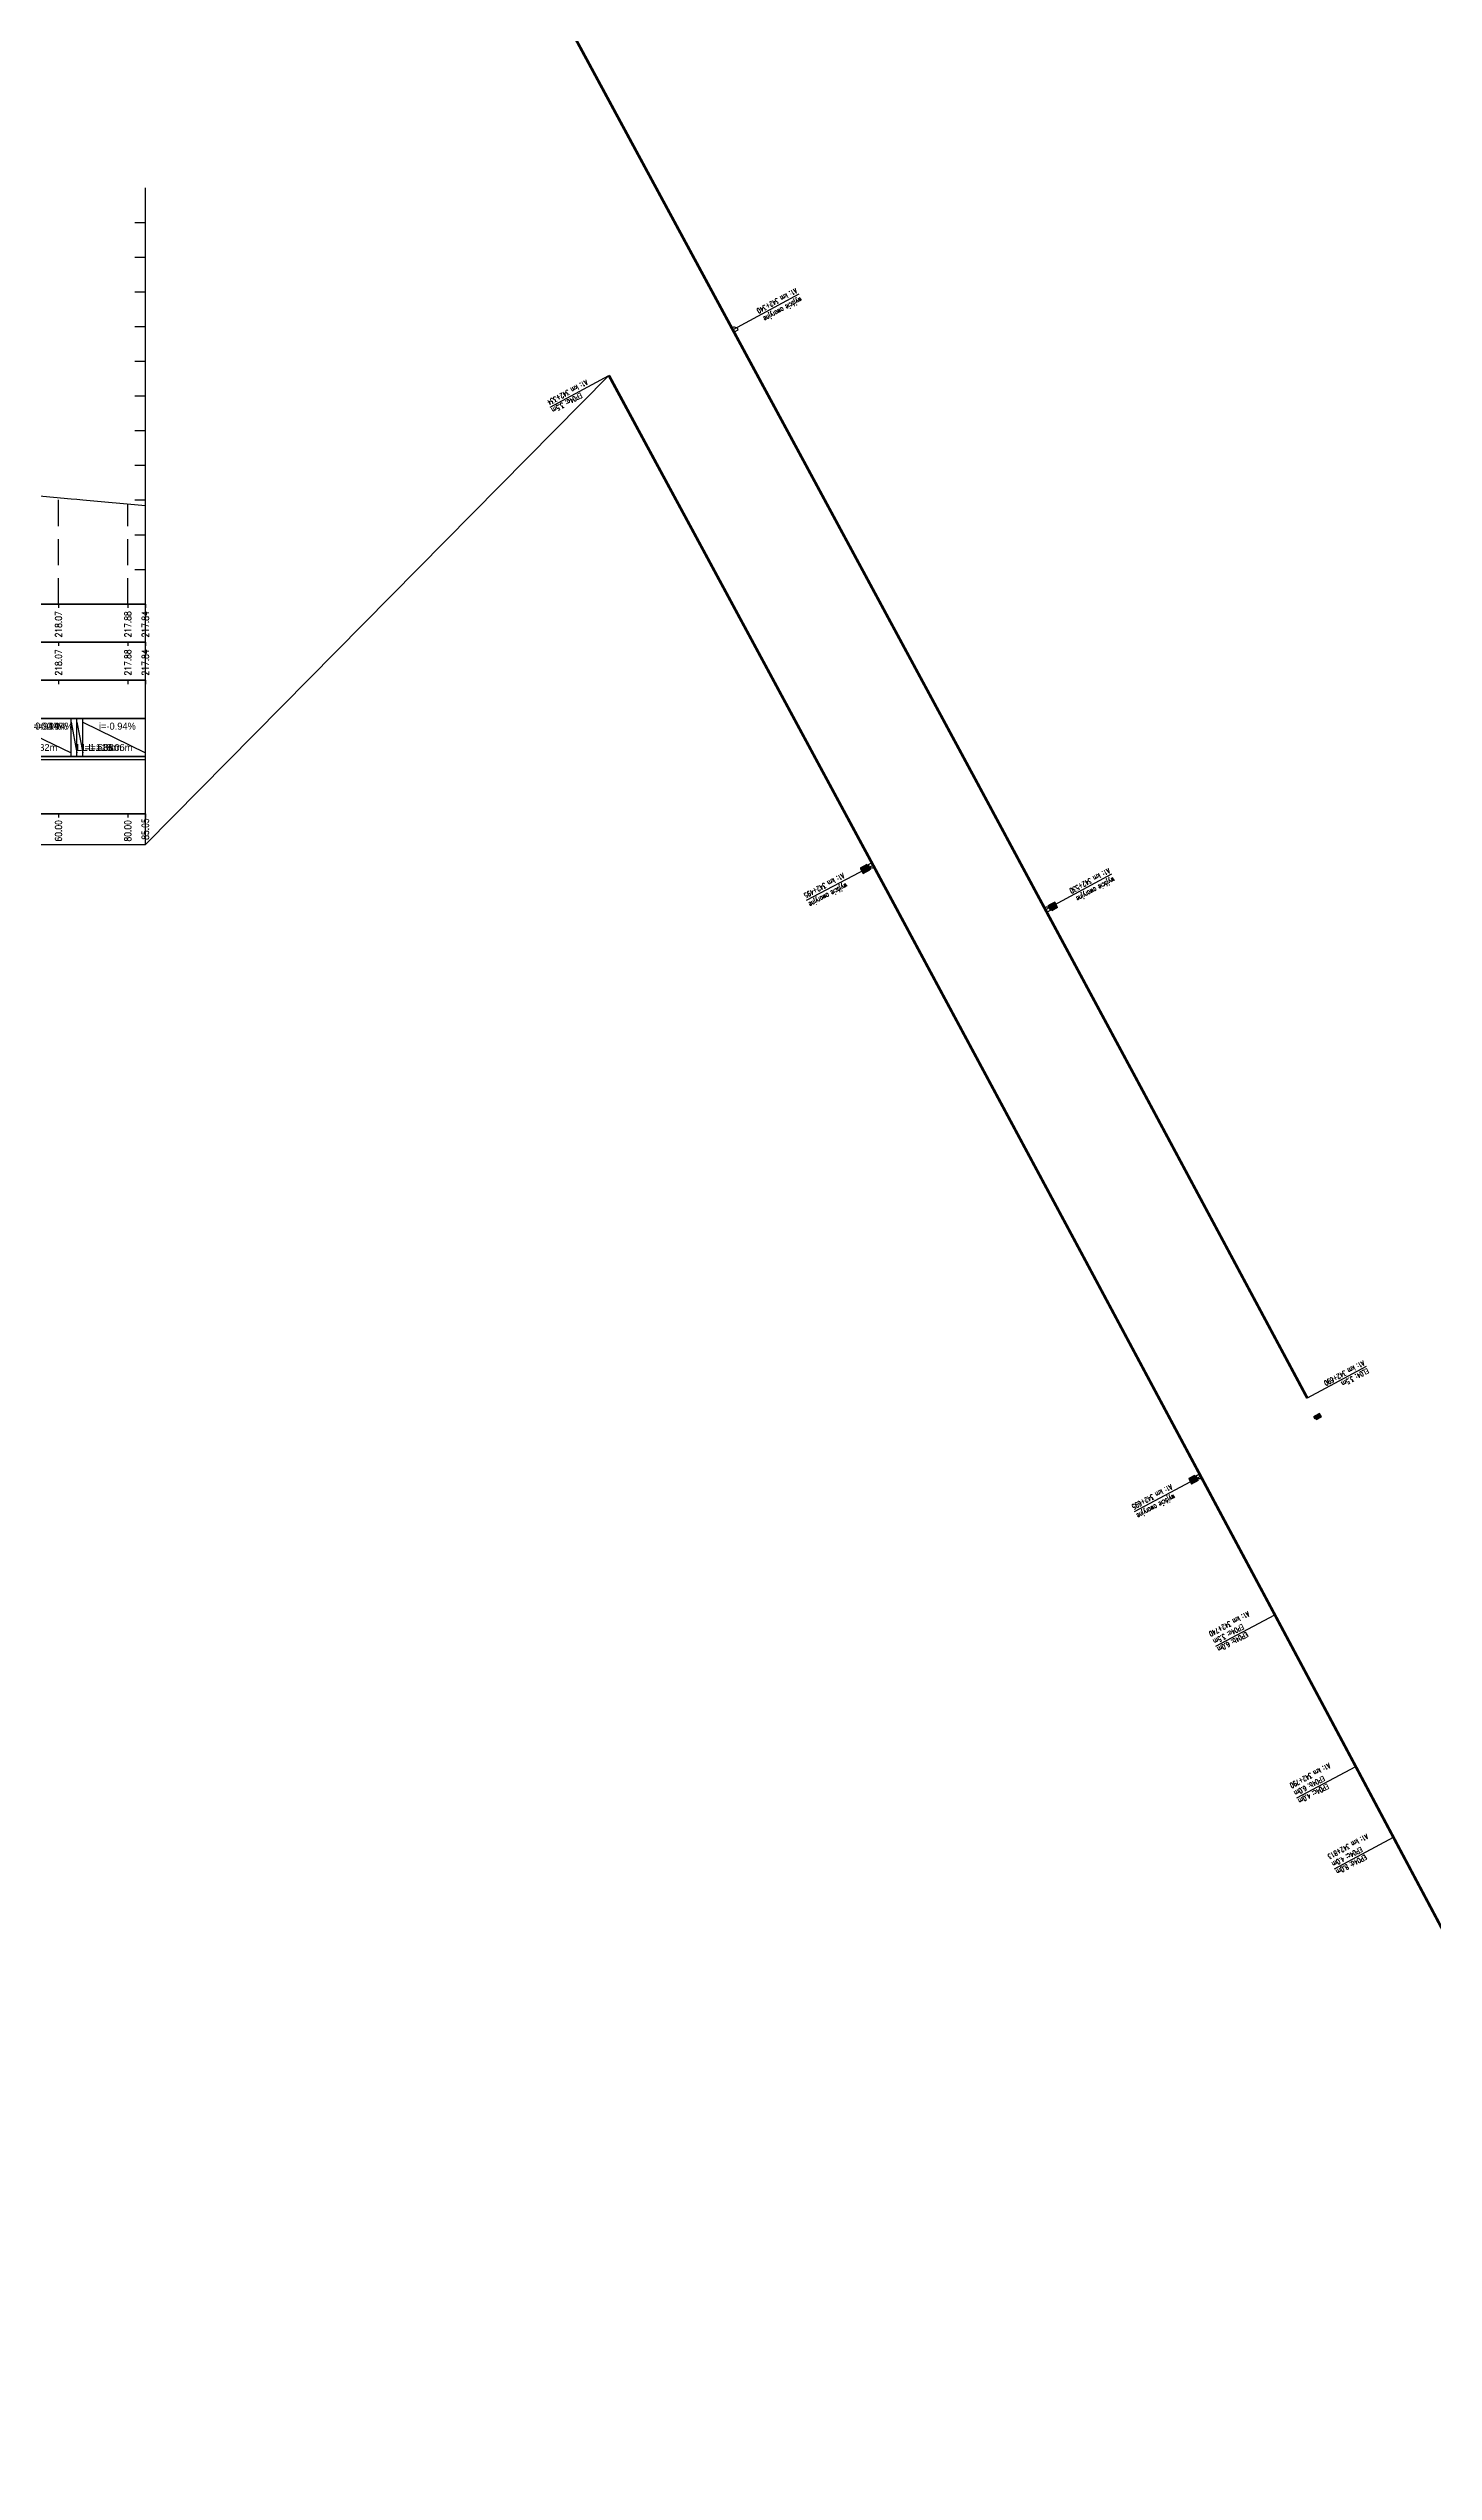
# Model space of a CAD drawing. Header units: metres. Extents: x 7399493 to 7407015, y 5696902 to 5712236.
# Drawn here: x 7404162 to 7404562, y 5705429 to 5706128 of the extents above; entities that cross this region are included whole.
import ezdxf

# ---------------------------------------------------------------- set-up
doc = ezdxf.new("R2010")
doc.units = ezdxf.units.M
doc.linetypes.add('DASHED', pattern=[0.75, 0.5, -0.25])
for name, color, linetype in [('Drzwi ewakuacyjne', 100, 'Continuous'), ('Drzwi ewakuacyjne_opis', 7, 'Continuous'), ('Ekran_akustyczny_3.5m', 100, 'Continuous'), ('Ekran_akustyczny_3.5m_opis', 7, 'Continuous'), ('Ekran_akustyczny_4m', 100, 'Continuous'), ('Ekran_akustyczny_4m_opis', 7, 'Continuous'), ('Ekran_akustyczny_6m', 100, 'Continuous'), ('Ekran_akustyczny_6m_opis', 7, 'Continuous'), ('Ekran_akustyczny_8m', 100, 'Continuous'), ('Ekran_akustyczny_8m_opis', 7, 'Continuous'), ('pomoc', 140, 'Continuous'), ('PR_0', 7, 'Continuous'), ('PR_istniejacy_teren', 7, 'Continuous'), ('robocza', 3, 'Continuous'), ('Schody ewakuacyjne', 100, 'Continuous')]:
    doc.layers.add(name, color=color, linetype=linetype)
doc.styles.add('simplex 0.60', font='simplex.shx', dxfattribs={"width": 0.6})
doc.styles.add('simplex 0.80', font='simplex.shx', dxfattribs={"width": 0.8})

# ---------------------------------------------------------------- blocks, each defined once
blk = doc.blocks.new('Wyjście awaryjne')
at = {"layer": 'Drzwi ewakuacyjne'}
blk.add_lwpolyline([(0, 0), (-1.4, 0, 0.414214), (0, -1.4)], format="xyb", close=True, dxfattribs=at)
blk = doc.blocks.new('*U8')
at = {"layer": 'Schody ewakuacyjne', "ltscale": 0.8}
blk.add_lwpolyline([(-0.97, 0), (-0.97, -1.89), (-0.9, -1.89), (-0.9, 0)], close=True, dxfattribs=at)
at = {"layer": 'Schody ewakuacyjne'}
for points in [[(-0.76, -1.89), (-0.76, 0)], [(-0.76, 0), (0.76, 0)], [(-0.7, 0.27), (0.7, 0.27)], [(-0.7, 0), (-0.7, 0.27), (0.7, 0.27), (0.7, 0)], [(-0.7, -1.89), (-0.7, 0)], [(-0.76, -1.89), (0.76, -1.89)], [(-0.7, -0.27), (0.7, -0.27)], [(-0.7, -0.54), (0.7, -0.54)], [(-0.7, -0.81), (0.7, -0.81)], [(-0.7, -1.08), (0.7, -1.08)], [(-0.7, -1.35), (0.7, -1.35)], [(-0.7, -1.62), (0.7, -1.62)], [(-0.7, -1.89), (0.7, -1.89)], [(0.7, -1.89), (0.7, 0)], [(0.76, -1.89), (0.76, 0)]]:
    blk.add_lwpolyline(points, dxfattribs=at)
blk = doc.blocks.new('*U9')
at = {"layer": 'Schody ewakuacyjne', "ltscale": 0.8}
blk.add_lwpolyline([(-0.97, 0), (-0.97, -2.16), (-0.9, -2.16), (-0.9, 0)], close=True, dxfattribs=at)
at = {"layer": 'Schody ewakuacyjne'}
for points in [[(-0.76, -2.16), (-0.76, 0)], [(-0.76, 0), (0.76, 0)], [(-0.7, 0.27), (0.7, 0.27)], [(-0.7, 0), (-0.7, 0.27), (0.7, 0.27), (0.7, 0)], [(-0.7, -2.16), (-0.7, 0)], [(-0.76, -2.16), (0.76, -2.16)], [(-0.7, -0.27), (0.7, -0.27)], [(-0.7, -0.54), (0.7, -0.54)], [(-0.7, -0.81), (0.7, -0.81)], [(-0.7, -1.08), (0.7, -1.08)], [(-0.7, -1.35), (0.7, -1.35)], [(-0.7, -1.62), (0.7, -1.62)], [(-0.7, -1.89), (0.7, -1.89)], [(-0.7, -2.16), (0.7, -2.16)], [(0.7, -2.16), (0.7, 0)], [(0.76, -2.16), (0.76, 0)]]:
    blk.add_lwpolyline(points, dxfattribs=at)
blk = doc.blocks.new('*U25')
at = {"layer": 'Schody ewakuacyjne', "ltscale": 0.8}
blk.add_lwpolyline([(-0.67, 0), (-0.67, -1.62), (-0.6, -1.62), (-0.6, 0)], close=True, dxfattribs=at)
at = {"layer": 'Schody ewakuacyjne'}
for points in [[(-0.46, -1.62), (-0.46, 0)], [(-0.46, 0), (0.46, 0)], [(-0.4, 0.27), (0.4, 0.27)], [(-0.4, 0), (-0.4, 0.27), (0.4, 0.27), (0.4, 0)], [(-0.4, -1.62), (-0.4, 0)], [(-0.46, -1.62), (0.46, -1.62)], [(-0.4, -0.27), (0.4, -0.27)], [(-0.4, -0.54), (0.4, -0.54)], [(-0.4, -0.81), (0.4, -0.81)], [(-0.4, -1.08), (0.4, -1.08)], [(-0.4, -1.35), (0.4, -1.35)], [(-0.4, -1.62), (0.4, -1.62)], [(0.4, -1.62), (0.4, 0)], [(0.46, -1.62), (0.46, 0)]]:
    blk.add_lwpolyline(points, dxfattribs=at)
blk = doc.blocks.new('*U104')
at = {"layer": 'robocza', "color": 7, "linetype": 'Continuous', "lineweight": -3}
for p, q in [((685.05, 0), (685.05, 120)), ((682.05, 110), (685.05, 110)), ((682.05, 100), (685.05, 100)), ((682.05, 90), (685.05, 90)), ((682.05, 80), (685.05, 80)), ((682.05, 70), (685.05, 70)), ((682.05, 60), (685.05, 60)), ((682.05, 50), (685.05, 50)), ((682.05, 40), (685.05, 40)), ((682.05, 30), (685.05, 30)), ((682.05, 20), (685.05, 20)), ((682.05, 10), (685.05, 10)), ((0, 0), (685.05, 0)), ((682.05, 0), (685.05, 0)), ((660, -11), (660, -12.1)), ((680, -11), (680, -12.1)), ((685.05, -11), (685.05, -12.1)), ((660, -22), (660, -23.1)), ((680, -22), (680, -23.1)), ((685.05, -22), (685.05, -23.1)), ((660, -60.5), (660, -61.6)), ((680, -60.5), (680, -61.6)), ((685.05, -60.5), (685.05, -61.6))]:
    blk.add_line(p, q, dxfattribs=at)
at = {"layer": 'robocza', "color": 7, "linetype": 'DASHED', "lineweight": -3, "ltscale": 15}
for p, q in [((660, 0), (660, 30.72)), ((680, 0), (680, 28.84)), ((685.05, 0), (685.05, 28.37))]:
    blk.add_line(p, q, dxfattribs=at)
at = {"layer": 'robocza', "color": 1, "linetype": 'Continuous', "lineweight": -3}
for p, q in [((660, 0), (660, -1.1)), ((680, 0), (680, -1.1)), ((685.05, 0), (685.05, -1.1)), ((660, -22), (660, -23.1)), ((680, -22), (680, -23.1)), ((685.05, -22), (685.05, -23.1)), ((645.31, -34.1), (663.63, -42.9)), ((663.63, -44), (663.63, -33)), ((663.63, -34.1), (665.3, -42.9)), ((665.3, -44), (665.3, -33)), ((665.3, -34.1), (666.98, -42.9)), ((666.98, -44), (666.98, -33)), ((666.98, -34.1), (685.05, -42.9)), ((478.48, -44.83), (685.05, -44.83))]:
    blk.add_line(p, q, dxfattribs=at)
at = {"layer": 'robocza', "color": 7, "linetype": 'Continuous', "lineweight": -3}
for points in [[(0, -11), (685.05, -11), (685.05, 0), (0, 0)], [(0, -22), (685.05, -22), (685.05, -11), (0, -11)], [(0, -33), (685.05, -33), (685.05, -22), (0, -22)], [(0, -33), (685.05, -33), (685.05, -22), (0, -22)], [(0, -44), (685.05, -44), (685.05, -33), (0, -33)], [(0, -60.5), (685.05, -60.5), (685.05, -44), (0, -44)], [(0, -69.3), (685.05, -69.3), (685.05, -60.5), (0, -60.5)]]:
    blk.add_3dface(points, dxfattribs=at)
blk = doc.blocks.new('*U103')
at = {"layer": 'PR_istniejacy_teren', "color": 7, "linetype": 'Continuous', "lineweight": -3, "ltscale": 4}
for p, q in [((7405862.89, 5706854.09), (7405881.2, 5706852.36)), ((7405881.2, 5706852.36), (7405882.88, 5706852.2)), ((7405882.88, 5706852.2), (7405884.56, 5706852.04)), ((7405884.56, 5706852.04), (7405902.63, 5706850.35))]:
    blk.add_line(p, q, dxfattribs=at)
blk = doc.blocks.new('*U102')
at = {"layer": 'robocza', "color": 1, "linetype": 'Continuous', "lineweight": -3, "char_height": 2, "attachment_point": 6, "rotation": 89.99998, "style": 'simplex 0.80'}
for s, insert in [('218.07', (7405877.58, 5706819.9)), ('217.88', (7405897.58, 5706819.9)), ('217.84', (7405902.63, 5706819.9))]:
    blk.add_mtext(s, dxfattribs=dict(at, insert=insert))
blk = doc.blocks.new('*U101')
at = {"layer": 'robocza', "color": 1, "linetype": 'Continuous', "lineweight": -3, "char_height": 2, "attachment_point": 6, "rotation": 89.99998, "style": 'simplex 0.80'}
for s, insert in [('218.07', (7405877.58, 5706808.9)), ('217.88', (7405897.58, 5706808.9)), ('217.84', (7405902.63, 5706808.9))]:
    blk.add_mtext(s, dxfattribs=dict(at, insert=insert))
blk = doc.blocks.new('*U100')
at = {"layer": 'PR_0', "color": 1, "linetype": 'Continuous', "lineweight": -3, "char_height": 2}
for s, insert, attachment_point in [('i=-0.94%', (7405878.45, 5706785.73), 9), ('i=-0.94%', (7405880.13, 5706785.73), 9), ('i=-0.94%', (7405881.81, 5706785.73), 9), ('i=-0.94%', (7405899.88, 5706785.73), 9), ('L =18.32m', (7405864.51, 5706779.6), 7), ('L =1.68m', (7405882.83, 5706779.6), 7), ('L =1.68m', (7405884.51, 5706779.6), 7), ('L =18.06m', (7405886.19, 5706779.6), 7)]:
    blk.add_mtext(s, dxfattribs=dict(at, insert=insert, attachment_point=attachment_point))
blk = doc.blocks.new('*U98')
at = {"layer": 'robocza', "color": 1, "linetype": 'Continuous', "lineweight": -3, "char_height": 2, "attachment_point": 5, "rotation": 90, "style": 'simplex 0.80'}
for s, insert in [('60.00', (7405877.58, 5706756.58)), ('80.00', (7405897.58, 5706756.58)), ('85.05', (7405902.63, 5706757.08))]:
    blk.add_mtext(s, dxfattribs=dict(at, insert=insert))

msp = doc.modelspace()

# ---------------------------------------------------------------- linework, layer by layer
at = {"layer": 'Drzwi ewakuacyjne_opis'}
for p, q in [((7404378.45, 5706056.73), (7404359.41, 5706046.44)), ((7404380.7, 5705882.02), (7404399.85, 5705892.13)), ((7404468.67, 5705889.48), (7404449.63, 5705879.18)), ((7404475.28, 5705705.73), (7404494.38, 5705715.94))]:
    msp.add_line(p, q, dxfattribs=at)
at = {"layer": 'Ekran_akustyczny_3.5m', "const_width": 0.8}
for points in [[(7404283.97, 5706186.02), (7404381.5, 5706005.55, -0.001107), (7404525.12, 5705738.4, -0.001107)], [(7404323.64, 5706033.33), (7404335.66, 5706011.07), (7404348.34, 5705987.62, -0.001291), (7404515.73, 5705675.96)]]:
    msp.add_lwpolyline(points, format="xyb", dxfattribs=at)
at = {"layer": 'Ekran_akustyczny_3.5m_opis'}
for p, q in [((7404306.71, 5706024.17), (7404323.64, 5706033.33)), ((7404542.1, 5705747.48), (7404525.12, 5705738.4))]:
    msp.add_line(p, q, dxfattribs=at)
at = {"layer": 'Ekran_akustyczny_4m', "const_width": 0.8}
msp.add_lwpolyline([(7404539.07, 5705632.21, -0.000085), (7404549.96, 5705611.76, -0.000085)], format="xyb", dxfattribs=at)
at = {"layer": 'Ekran_akustyczny_4m_opis'}
for p, q in [((7404522.08, 5705623.16), (7404539.07, 5705632.21)), ((7404532.97, 5705602.7), (7404549.96, 5705611.76))]:
    msp.add_line(p, q, dxfattribs=at)
at = {"layer": 'Ekran_akustyczny_6m', "const_width": 0.8}
msp.add_lwpolyline([(7404515.73, 5705675.96, -0.000181), (7404539.07, 5705632.21, -0.000181)], format="xyb", dxfattribs=at)
at = {"layer": 'Ekran_akustyczny_6m_opis'}
for p, q in [((7404498.75, 5705666.9), (7404515.73, 5705675.96)), ((7404522.09, 5705623.14), (7404539.07, 5705632.21))]:
    msp.add_line(p, q, dxfattribs=at)
at = {"layer": 'Ekran_akustyczny_8m', "const_width": 0.8}
msp.add_lwpolyline([(7404549.96, 5705611.76, -0.000754), (7404646.77, 5705429.28, -0.000754)], format="xyb", dxfattribs=at)
at = {"layer": 'Ekran_akustyczny_8m_opis'}
msp.add_line((7404532.97, 5705602.7), (7404549.96, 5705611.76), dxfattribs=at)
at = {"layer": 'pomoc', "color": 3, "linetype": 'Continuous', "lineweight": 25}
msp.add_line((7404189.94, 5705898.09), (7404323.64, 5706033.33), dxfattribs=at)

# ---------------------------------------------------------------- block references
at = {"color": 1, "linetype": 'Continuous', "lineweight": 25, "rotation": 118.1307997182506}
msp.add_blockref('*U25', (7404527.42, 5705732.83), dxfattribs=at)
at = {"layer": 'Drzwi ewakuacyjne'}
for p, rotation in [((7404359.74, 5706045.82), 208.3621005417678), ((7404399.52, 5705892.75), 28.26395573559596), ((7404449.96, 5705878.57), 208.3621005417678)]:
    msp.add_blockref('Wyjście awaryjne', p, dxfattribs=dict(at, rotation=rotation))
at = {"layer": 'Drzwi ewakuacyjne', "xscale": -1, "rotation": 298.1322705803242}
msp.add_blockref('Wyjście awaryjne', (7404494.05, 5705716.55), dxfattribs=at)
at = {"layer": 'robocza', "color": 3, "linetype": 'Continuous', "lineweight": -3}
for name, p in [('*U104', (7403504.89, 5705967.39)), ('*U103', (-1712.69, -854.59)), ('*U102', (-1712.69, -854.59)), ('*U101', (-1712.69, -854.59)), ('*U100', (-1712.69, -854.59)), ('*U98', (-1712.69, -854.59))]:
    msp.add_blockref(name, p, dxfattribs=at)
at = {"layer": 'Schody ewakuacyjne'}
for name, p, rotation in [('*U9', (7404398.53, 5705891.42), 298.4076829978565), ('*U8', (7404450.95, 5705879.9), 118.2610687176076), ('*U8', (7404493.06, 5705715.23), 298.1308615441749)]:
    msp.add_blockref(name, p, dxfattribs=dict(at, rotation=rotation))

# ---------------------------------------------------------------- texts
at = {"layer": 'Drzwi ewakuacyjne_opis', "char_height": 1.5, "style": 'simplex 0.60'}
for s, insert, attachment_point, rotation in [('A1: km 342+340', (7404377.47, 5706058.54), 7, 208.38891), ('wyjście awaryjne', (7404378.66, 5706056.36), 7, 208.38891), ('A1: km 342+495', (7404379.74, 5705883.85), 9, 207.83697), ('A1: km 342+530', (7404467.69, 5705891.29), 7, 208.38891), ('wyjście awaryjne', (7404468.88, 5705889.1), 7, 208.38891), ('wyjście awaryjne', (7404380.9, 5705881.65), 9, 207.83697), ('A1: km 342+695', (7404474.32, 5705707.55), 9, 208.13156), ('wyjście awaryjne', (7404475.49, 5705705.35), 9, 208.13156)]:
    msp.add_mtext(s, dxfattribs=dict(at, insert=insert, attachment_point=attachment_point, rotation=rotation))
at = {"layer": 'Ekran_akustyczny_3.5m_opis', "char_height": 1.5, "style": 'simplex 0.60'}
for s, insert, attachment_point, rotation in [('A1: km 342+334', (7404305.72, 5706025.99), 9, 208.38891), ('EP04a: 3.5m', (7404306.92, 5706023.77), 9, 208.38891), ('A1: km 342+690', (7404541.13, 5705749.29), 7, 208.13528), ('EL04: 3.5m', (7404542.32, 5705747.07), 7, 208.13528), ('A1: km 342+740', (7404496.59, 5705670.94), 9, 208.09292), ('EP04a: 3.5m', (7404497.78, 5705668.72), 9, 208.09292)]:
    msp.add_mtext(s, dxfattribs=dict(at, insert=insert, attachment_point=attachment_point, rotation=rotation))
at = {"layer": 'Ekran_akustyczny_4m_opis', "char_height": 1.5, "attachment_point": 9, "rotation": 208.05143, "style": 'simplex 0.60'}
for s, insert in [('EP04c: 4.0m', (7404522.3, 5705622.75)), ('A1: km 342+813', (7404530.82, 5705606.75)), ('EP04c: 4.0m', (7404532, 5705604.52))]:
    msp.add_mtext(s, dxfattribs=dict(at, insert=insert))
at = {"layer": 'Ekran_akustyczny_6m_opis', "char_height": 1.5, "attachment_point": 9, "style": 'simplex 0.60'}
for s, insert, rotation in [('EP04b: 6.0m', (7404498.97, 5705666.49), 208.09292), ('A1: km 342+790', (7404519.92, 5705627.2), 208.05143), ('EP04b: 6.0m', (7404521.11, 5705624.98), 208.05143)]:
    msp.add_mtext(s, dxfattribs=dict(at, insert=insert, rotation=rotation))
at = {"layer": 'Ekran_akustyczny_8m_opis', "insert": (7404533.19, 5705602.3), "char_height": 1.5, "attachment_point": 9, "rotation": 208.05143, "style": 'simplex 0.60'}
msp.add_mtext('EP04d: 8.0m', dxfattribs=at)

doc.saveas('drawing.dxf')
